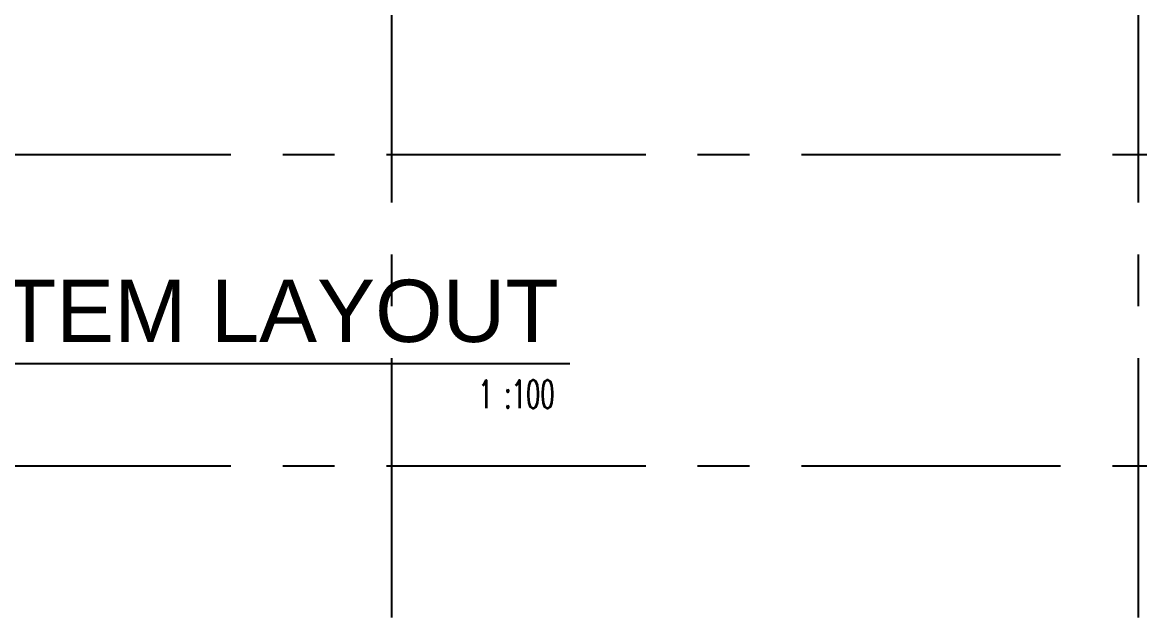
# Model space of a CAD drawing. Extents: x 417866230.2 to 417866327.8, y 43498045.5 to 43498135.4.
# Drawn here: x 417866263.43 to 417866274.21, y 43498056.24 to 43498061.97 of the extents above; entities that cross this region are included whole.
import ezdxf

# ---------------------------------------------------------------- set-up
doc = ezdxf.new("R2010")
doc.units = 0
doc.header["$MEASUREMENT"] = 0
doc.linetypes.add('CENTERX2', pattern=[4, 2.5, -0.5, 0.5, -0.5])
for name, color, linetype in [('AXES', 11, 'CENTERX2'), ('CER', 2, 'CONTINUOUS'), ('CTXT', 6, 'CONTINUOUS'), ('E-TXT', 2, 'CONTINUOUS')]:
    doc.layers.add(name, color=color, linetype=linetype)
doc.styles.add('ROMANS', font='ROMANS.shx', dxfattribs={"width": 0.6})
doc.styles.add('TTXT', font='ARIAL.TTF', dxfattribs={"width": 0.6})

msp = doc.modelspace()

# ---------------------------------------------------------------- linework, layer by layer
at = {"layer": 'AXES'}
for p, q in [((417866266.997, 43498056.238), (417866266.997, 43498134.715)), ((417866274.197, 43498056.238), (417866274.197, 43498134.375)), ((417866230.945, 43498060.702), (417866300.037, 43498060.702)), ((417866230.945, 43498057.702), (417866298.237, 43498057.702)), ((417866230.945, 43498057.702), (417866298.237, 43498057.702))]:
    msp.add_line(p, q, dxfattribs=at)
at = {"layer": 'CER', "color": 6}
msp.add_line((417866247.728, 43498058.686), (417866268.713, 43498058.686), dxfattribs=at)

# ---------------------------------------------------------------- texts
at = {"layer": 'CTXT', "style": 'TTXT'}
msp.add_text('GROUND FLOOR PART-1 H.V.A.C SYSTEM LAYOUT', height=0.6, dxfattribs=at).set_placement((417866248.021, 43498058.894))
at = {"layer": 'E-TXT', "style": 'ROMANS', "width": 0.6}
msp.add_text('1 :100', height=0.27, dxfattribs=at).set_placement((417866267.831, 43498058.256))

doc.saveas('drawing.dxf')
